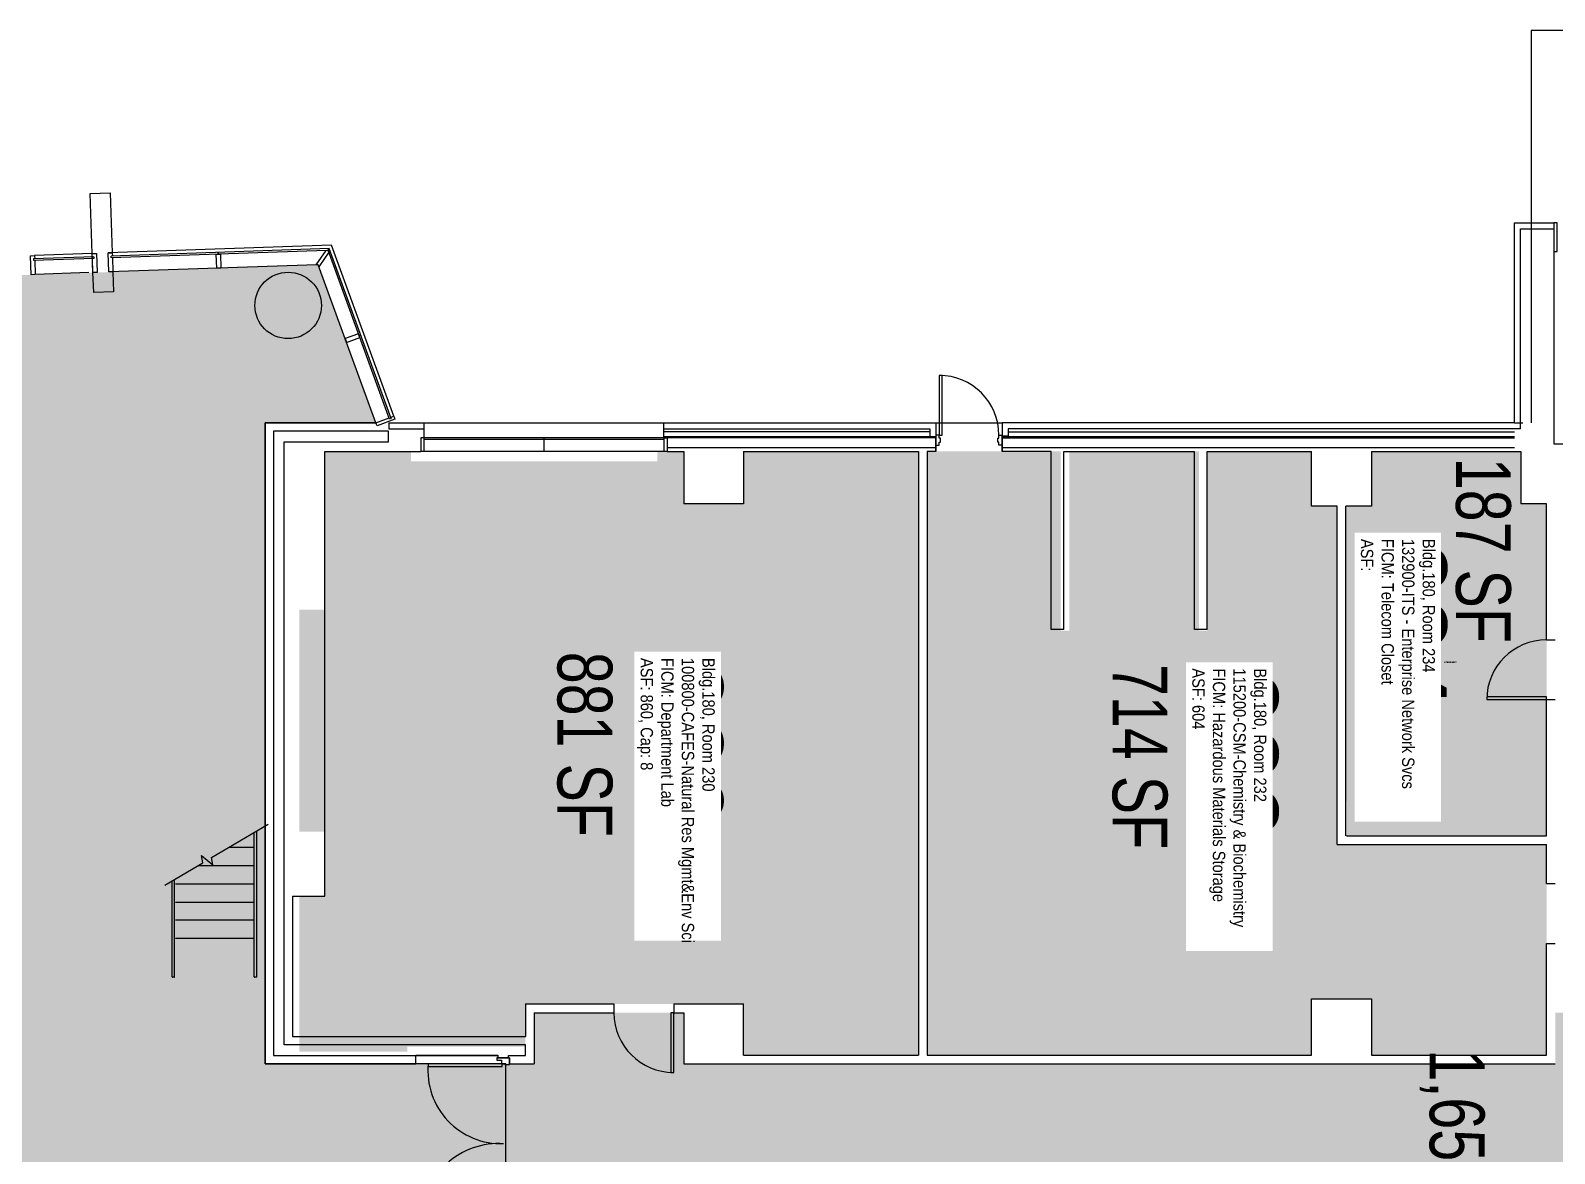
# Model space of a CAD drawing. Header units: inches. Extents: x 69211883 to 69217631, y 27675792 to 27679139.
# Drawn here: x 69215174 to 69216091, y 27678257 to 27678933 of the extents above; entities that cross this region are included whole.
import ezdxf
from ezdxf.enums import TextEntityAlignment as Align

# ---------------------------------------------------------------- set-up
doc = ezdxf.new("R2010")
doc.units = ezdxf.units.IN
doc.header["$LTSCALE"] = 0.25
doc.header["$MEASUREMENT"] = 0
doc.layers.get('0').update_dxf_attribs({"linetype": 'CONTINUOUS'})
for name, color, linetype in [('A-DOOR', 2, 'CONTINUOUS'), ('A-FLOR', 3, 'CONTINUOUS'), ('A-GLAZ', 1, 'CONTINUOUS'), ('A-IDEN-RNUM', 7, 'CONTINUOUS'), ('A-IDEN-SNUM', 4, 'CONTINUOUS'), ('A-IDEN-VNUM', 4, 'CONTINUOUS'), ('A-WALL', 5, 'CONTINUOUS'), ('AREA-TEXT', 3, 'CONTINUOUS'), ('Rooms-Category-Color', 7, 'CONTINUOUS'), ('Rooms-College-Color', 7, 'CONTINUOUS'), ('Rooms-Department-Color', 7, 'CONTINUOUS'), ('Rooms-Division-Color', 7, 'CONTINUOUS'), ('Rooms-Information', 7, 'CONTINUOUS')]:
    doc.layers.add(name, color=color, linetype=linetype)
doc.styles.add('CP_AREA', font='arial.ttf', dxfattribs={"height": 15})
doc.styles.add('CP_ROOMSNUMBER', font='arial.ttf', dxfattribs={"height": 1})
doc.styles.add('CP_ROOMVNUMBER', font='arial.ttf', dxfattribs={"width": 0.85, "height": 0.075})

# ---------------------------------------------------------------- blocks, each defined once
blk = doc.blocks.new('Z08D36')
at = {"linetype": 'Continuous', "lineweight": -3}
blk.add_lwpolyline([(-18, 0), (-16.25, 0), (-16.25, 36), (-18, 36)], close=True, dxfattribs=at)
blk.add_arc((-18, 0), 36, 0, 90)

msp = doc.modelspace()

# ---------------------------------------------------------------- hatches: boundary and pattern name
at = {"layer": 'Rooms-Category-Color', "true_color": 0xadadad}
for points in [[(69214987.85, 27678779.43), (69215347.22, 27678791.98), (69215381.87, 27678696.92), (69215315.18, 27678696.88), (69215315.18, 27678311.01), (69215460.06, 27678311.01), (69215460.06, 27678215.01), (69215305.22, 27678215.01), (69215305.22, 27678170.51), (69215336.69, 27678170.51), (69215336.69, 27677983.26), (69215305.22, 27677983.26), (69215305.22, 27677297.85), (69214945.8, 27677285.32), (69214909.74, 27677384.39), (69215095.56, 27677452.02), (69214860.08, 27678099.01), (69214987.85, 27678145.51)], [(69215981.18, 27678679.63), (69216071.18, 27678679.63), (69216071.18, 27678648.13), (69216086.56, 27678648.13), (69216086.56, 27678448.26), (69215966.19, 27678448.26), (69215965.81, 27678646.63), (69215981.18, 27678646.63)], [(69217598.56, 27678311.01), (69217407.56, 27678311.01), (69217407.56, 27678341.76), (69217288.81, 27678341.76), (69217288.81, 27678311.01), (69216194.18, 27678311.01), (69216194.18, 27678341.76), (69216091.81, 27678341.76), (69216091.81, 27678311.01), (69215567.18, 27678311.01), (69215567.18, 27678341.76), (69215477.18, 27678341.76), (69215477.18, 27678311.01), (69215460.06, 27678311.01), (69215460.06, 27678215.01), (69215603.19, 27678215.01), (69215603.19, 27678184.26), (69215693.18, 27678184.26), (69215693.18, 27678215.01), (69215983.18, 27678215.01), (69215983.18, 27678184.26), (69216086.56, 27678184.26), (69216086.56, 27678215.01), (69216217.81, 27678215.01), (69216217.81, 27678184.26), (69216323.18, 27678184.26), (69216323.18, 27678215.01), (69216613.19, 27678215.01), (69216613.18, 27678184.26), (69216701.18, 27678184.26), (69216701.18, 27678215.01), (69216737.18, 27678215.01), (69216737.18, 27678184.26), (69216827.18, 27678184.26), (69216827.18, 27678215.01), (69217115.18, 27678215.01), (69217115.18, 27678184.26), (69217327.82, 27678184.26), (69217327.82, 27678215.01), (69217495.18, 27678215.01), (69217495.18, 27678184.26), (69217571.18, 27678184.26), (69217571.18, 27678215.01), (69217598.56, 27678215.01)]]:
    msp.add_hatch(color=253, dxfattribs=at).paths.add_polyline_path(points)
at = {"layer": 'Rooms-Category-Color', "true_color": 0xe3f498}
msp.add_hatch(color=61, dxfattribs=at).paths.add_polyline_path([(69215351.18, 27678584.37), (69215335.81, 27678584.37), (69215335.81, 27678450.81), (69215351.19, 27678450.81), (69215351.19, 27678411.81), (69215335.81, 27678411.81), (69215335.81, 27678318.26), (69215400.77, 27678318.26), (69215400.77, 27678321.38), (69215471.94, 27678321.38), (69215471.93, 27678347.01), (69215603.19, 27678347.01), (69215603.19, 27678316.26), (69215708.56, 27678316.26), (69215708.55, 27678679.76), (69215603.18, 27678679.76), (69215603.18, 27678648.13), (69215567.18, 27678648.13), (69215567.18, 27678679.63), (69215551.37, 27678679.63), (69215551.37, 27678673.66), (69215403, 27678673.66), (69215403, 27678679.63), (69215351.18, 27678679.63), (69215351.19, 27678584.37)])
at = {"layer": 'Rooms-Category-Color', "true_color": 0xe3c5e1}
msp.add_hatch(color=254, dxfattribs=at).paths.add_polyline_path([(69215960.56, 27678646.63), (69215945.18, 27678646.63), (69215945.18, 27678679.76), (69215882.56, 27678679.76), (69215882.56, 27678571.76), (69215877.31, 27678571.76), (69215877.31, 27678679.76), (69215799.31, 27678679.76), (69215799.31, 27678571.76), (69215794.06, 27678571.76), (69215794.06, 27678679.76), (69215713.81, 27678679.76), (69215713.81, 27678316.26), (69215945.18, 27678316.26), (69215945.18, 27678350.01), (69215981.18, 27678350.01), (69215981.18, 27678316.26), (69216086.56, 27678316.26), (69216086.56, 27678443.01), (69215960.56, 27678443.01)])
at = {"layer": 'Rooms-College-Color', "true_color": 0xadadad}
for points in [[(69214987.85, 27678779.43), (69215347.22, 27678791.98), (69215381.87, 27678696.92), (69215315.18, 27678696.88), (69215315.18, 27678311.01), (69215460.06, 27678311.01), (69215460.06, 27678215.01), (69215305.22, 27678215.01), (69215305.22, 27678170.51), (69215336.69, 27678170.51), (69215336.69, 27677983.26), (69215305.22, 27677983.26), (69215305.22, 27677297.85), (69214945.8, 27677285.32), (69214909.74, 27677384.39), (69215095.56, 27677452.02), (69214860.08, 27678099.01), (69214987.85, 27678145.51)], [(69215981.18, 27678679.63), (69216071.18, 27678679.63), (69216071.18, 27678648.13), (69216086.56, 27678648.13), (69216086.56, 27678448.26), (69215966.19, 27678448.26), (69215965.81, 27678646.63), (69215981.18, 27678646.63)], [(69217598.56, 27678311.01), (69217407.56, 27678311.01), (69217407.56, 27678341.76), (69217288.81, 27678341.76), (69217288.81, 27678311.01), (69216194.18, 27678311.01), (69216194.18, 27678341.76), (69216091.81, 27678341.76), (69216091.81, 27678311.01), (69215567.18, 27678311.01), (69215567.18, 27678341.76), (69215477.18, 27678341.76), (69215477.18, 27678311.01), (69215460.06, 27678311.01), (69215460.06, 27678215.01), (69215603.19, 27678215.01), (69215603.19, 27678184.26), (69215693.18, 27678184.26), (69215693.18, 27678215.01), (69215983.18, 27678215.01), (69215983.18, 27678184.26), (69216086.56, 27678184.26), (69216086.56, 27678215.01), (69216217.81, 27678215.01), (69216217.81, 27678184.26), (69216323.18, 27678184.26), (69216323.18, 27678215.01), (69216613.19, 27678215.01), (69216613.18, 27678184.26), (69216701.18, 27678184.26), (69216701.18, 27678215.01), (69216737.18, 27678215.01), (69216737.18, 27678184.26), (69216827.18, 27678184.26), (69216827.18, 27678215.01), (69217115.18, 27678215.01), (69217115.18, 27678184.26), (69217327.82, 27678184.26), (69217327.82, 27678215.01), (69217495.18, 27678215.01), (69217495.18, 27678184.26), (69217571.18, 27678184.26), (69217571.18, 27678215.01), (69217598.56, 27678215.01)]]:
    msp.add_hatch(color=253, dxfattribs=at).paths.add_polyline_path(points)
at = {"layer": 'Rooms-College-Color', "true_color": 0xe3c5e1}
msp.add_hatch(color=254, dxfattribs=at).paths.add_polyline_path([(69215351.18, 27678584.37), (69215335.81, 27678584.37), (69215335.81, 27678450.81), (69215351.19, 27678450.81), (69215351.19, 27678411.81), (69215335.81, 27678411.81), (69215335.81, 27678318.26), (69215400.77, 27678318.26), (69215400.77, 27678321.38), (69215471.94, 27678321.38), (69215471.93, 27678347.01), (69215603.19, 27678347.01), (69215603.19, 27678316.26), (69215708.56, 27678316.26), (69215708.55, 27678679.76), (69215603.18, 27678679.76), (69215603.18, 27678648.13), (69215567.18, 27678648.13), (69215567.18, 27678679.63), (69215551.37, 27678679.63), (69215551.37, 27678673.66), (69215403, 27678673.66), (69215403, 27678679.63), (69215351.18, 27678679.63), (69215351.19, 27678584.37)])
at = {"layer": 'Rooms-College-Color', "true_color": 0xffe090}
msp.add_hatch(color=41, dxfattribs=at).paths.add_polyline_path([(69215960.56, 27678646.63), (69215945.18, 27678646.63), (69215945.18, 27678679.76), (69215882.56, 27678679.76), (69215882.56, 27678571.76), (69215877.31, 27678571.76), (69215877.31, 27678679.76), (69215799.31, 27678679.76), (69215799.31, 27678571.76), (69215794.06, 27678571.76), (69215794.06, 27678679.76), (69215713.81, 27678679.76), (69215713.81, 27678316.26), (69215945.18, 27678316.26), (69215945.18, 27678350.01), (69215981.18, 27678350.01), (69215981.18, 27678316.26), (69216086.56, 27678316.26), (69216086.56, 27678443.01), (69215960.56, 27678443.01)])
at = {"layer": 'Rooms-Department-Color', "true_color": 0xacacac}
for points in [[(69214987.85, 27678779.43), (69215347.22, 27678791.98), (69215381.87, 27678696.92), (69215315.18, 27678696.88), (69215315.18, 27678311.01), (69215460.06, 27678311.01), (69215460.06, 27678215.01), (69215305.22, 27678215.01), (69215305.22, 27678170.51), (69215336.69, 27678170.51), (69215336.69, 27677983.26), (69215305.22, 27677983.26), (69215305.22, 27677297.85), (69214945.8, 27677285.32), (69214909.74, 27677384.39), (69215095.56, 27677452.02), (69214860.08, 27678099.01), (69214987.85, 27678145.51)], [(69215981.18, 27678679.63), (69216071.18, 27678679.63), (69216071.18, 27678648.13), (69216086.56, 27678648.13), (69216086.56, 27678448.26), (69215966.19, 27678448.26), (69215965.81, 27678646.63), (69215981.18, 27678646.63)], [(69217598.56, 27678311.01), (69217407.56, 27678311.01), (69217407.56, 27678341.76), (69217288.81, 27678341.76), (69217288.81, 27678311.01), (69216194.18, 27678311.01), (69216194.18, 27678341.76), (69216091.81, 27678341.76), (69216091.81, 27678311.01), (69215567.18, 27678311.01), (69215567.18, 27678341.76), (69215477.18, 27678341.76), (69215477.18, 27678311.01), (69215460.06, 27678311.01), (69215460.06, 27678215.01), (69215603.19, 27678215.01), (69215603.19, 27678184.26), (69215693.18, 27678184.26), (69215693.18, 27678215.01), (69215983.18, 27678215.01), (69215983.18, 27678184.26), (69216086.56, 27678184.26), (69216086.56, 27678215.01), (69216217.81, 27678215.01), (69216217.81, 27678184.26), (69216323.18, 27678184.26), (69216323.18, 27678215.01), (69216613.19, 27678215.01), (69216613.18, 27678184.26), (69216701.18, 27678184.26), (69216701.18, 27678215.01), (69216737.18, 27678215.01), (69216737.18, 27678184.26), (69216827.18, 27678184.26), (69216827.18, 27678215.01), (69217115.18, 27678215.01), (69217115.18, 27678184.26), (69217327.82, 27678184.26), (69217327.82, 27678215.01), (69217495.18, 27678215.01), (69217495.18, 27678184.26), (69217571.18, 27678184.26), (69217571.18, 27678215.01), (69217598.56, 27678215.01)]]:
    msp.add_hatch(color=253, dxfattribs=at).paths.add_polyline_path(points)
at = {"layer": 'Rooms-Department-Color', "true_color": 0xe3c5e1}
msp.add_hatch(color=254, dxfattribs=at).paths.add_polyline_path([(69215351.18, 27678584.37), (69215335.81, 27678584.37), (69215335.81, 27678450.81), (69215351.19, 27678450.81), (69215351.19, 27678411.81), (69215335.81, 27678411.81), (69215335.81, 27678318.26), (69215400.77, 27678318.26), (69215400.77, 27678321.38), (69215471.94, 27678321.38), (69215471.93, 27678347.01), (69215603.19, 27678347.01), (69215603.19, 27678316.26), (69215708.56, 27678316.26), (69215708.55, 27678679.76), (69215603.18, 27678679.76), (69215603.18, 27678648.13), (69215567.18, 27678648.13), (69215567.18, 27678679.63), (69215551.37, 27678679.63), (69215551.37, 27678673.66), (69215403, 27678673.66), (69215403, 27678679.63), (69215351.18, 27678679.63), (69215351.19, 27678584.37)])
at = {"layer": 'Rooms-Department-Color', "true_color": 0xffe090}
msp.add_hatch(color=41, dxfattribs=at).paths.add_polyline_path([(69215960.56, 27678646.63), (69215945.18, 27678646.63), (69215945.18, 27678679.76), (69215882.56, 27678679.76), (69215882.56, 27678571.76), (69215877.31, 27678571.76), (69215877.31, 27678679.76), (69215799.31, 27678679.76), (69215799.31, 27678571.76), (69215794.06, 27678571.76), (69215794.06, 27678679.76), (69215713.81, 27678679.76), (69215713.81, 27678316.26), (69215945.18, 27678316.26), (69215945.18, 27678350.01), (69215981.18, 27678350.01), (69215981.18, 27678316.26), (69216086.56, 27678316.26), (69216086.56, 27678443.01), (69215960.56, 27678443.01)])
at = {"layer": 'Rooms-Division-Color', "true_color": 0xadadad}
for points in [[(69214987.85, 27678779.43), (69215347.22, 27678791.98), (69215381.87, 27678696.92), (69215315.18, 27678696.88), (69215315.18, 27678311.01), (69215460.06, 27678311.01), (69215460.06, 27678215.01), (69215305.22, 27678215.01), (69215305.22, 27678170.51), (69215336.69, 27678170.51), (69215336.69, 27677983.26), (69215305.22, 27677983.26), (69215305.22, 27677297.85), (69214945.8, 27677285.32), (69214909.74, 27677384.39), (69215095.56, 27677452.02), (69214860.08, 27678099.01), (69214987.85, 27678145.51)], [(69215981.18, 27678679.63), (69216071.18, 27678679.63), (69216071.18, 27678648.13), (69216086.56, 27678648.13), (69216086.56, 27678448.26), (69215966.19, 27678448.26), (69215965.81, 27678646.63), (69215981.18, 27678646.63)], [(69217598.56, 27678311.01), (69217407.56, 27678311.01), (69217407.56, 27678341.76), (69217288.81, 27678341.76), (69217288.81, 27678311.01), (69216194.18, 27678311.01), (69216194.18, 27678341.76), (69216091.81, 27678341.76), (69216091.81, 27678311.01), (69215567.18, 27678311.01), (69215567.18, 27678341.76), (69215477.18, 27678341.76), (69215477.18, 27678311.01), (69215460.06, 27678311.01), (69215460.06, 27678215.01), (69215603.19, 27678215.01), (69215603.19, 27678184.26), (69215693.18, 27678184.26), (69215693.18, 27678215.01), (69215983.18, 27678215.01), (69215983.18, 27678184.26), (69216086.56, 27678184.26), (69216086.56, 27678215.01), (69216217.81, 27678215.01), (69216217.81, 27678184.26), (69216323.18, 27678184.26), (69216323.18, 27678215.01), (69216613.19, 27678215.01), (69216613.18, 27678184.26), (69216701.18, 27678184.26), (69216701.18, 27678215.01), (69216737.18, 27678215.01), (69216737.18, 27678184.26), (69216827.18, 27678184.26), (69216827.18, 27678215.01), (69217115.18, 27678215.01), (69217115.18, 27678184.26), (69217327.82, 27678184.26), (69217327.82, 27678215.01), (69217495.18, 27678215.01), (69217495.18, 27678184.26), (69217571.18, 27678184.26), (69217571.18, 27678215.01), (69217598.56, 27678215.01)]]:
    msp.add_hatch(color=253, dxfattribs=at).paths.add_polyline_path(points)
at = {"layer": 'Rooms-Division-Color', "true_color": 0xe3c5e1}
msp.add_hatch(color=254, dxfattribs=at).paths.add_polyline_path([(69215351.18, 27678584.37), (69215335.81, 27678584.37), (69215335.81, 27678450.81), (69215351.19, 27678450.81), (69215351.19, 27678411.81), (69215335.81, 27678411.81), (69215335.81, 27678318.26), (69215400.77, 27678318.26), (69215400.77, 27678321.38), (69215471.94, 27678321.38), (69215471.93, 27678347.01), (69215603.19, 27678347.01), (69215603.19, 27678316.26), (69215708.56, 27678316.26), (69215708.55, 27678679.76), (69215603.18, 27678679.76), (69215603.18, 27678648.13), (69215567.18, 27678648.13), (69215567.18, 27678679.63), (69215551.37, 27678679.63), (69215551.37, 27678673.66), (69215403, 27678673.66), (69215403, 27678679.63), (69215351.18, 27678679.63), (69215351.19, 27678584.37)])
at = {"layer": 'Rooms-Division-Color', "true_color": 0xffe090}
msp.add_hatch(color=41, dxfattribs=at).paths.add_polyline_path([(69215960.56, 27678646.63), (69215945.18, 27678646.63), (69215945.18, 27678679.76), (69215882.56, 27678679.76), (69215882.56, 27678571.76), (69215877.31, 27678571.76), (69215877.31, 27678679.76), (69215799.31, 27678679.76), (69215799.31, 27678571.76), (69215794.06, 27678571.76), (69215794.06, 27678679.76), (69215713.81, 27678679.76), (69215713.81, 27678316.26), (69215945.18, 27678316.26), (69215945.18, 27678350.01), (69215981.18, 27678350.01), (69215981.18, 27678316.26), (69216086.56, 27678316.26), (69216086.56, 27678443.01), (69215960.56, 27678443.01)])

# ---------------------------------------------------------------- linework, layer by layer
at = {"layer": 'A-DOOR'}
for points in [[(69216090.93, 27678800.06), (69216092.93, 27678800.06), (69216092.93, 27678817.18), (69216090.93, 27678817.18)], [(69215718.93, 27678683.45), (69215720.93, 27678683.45), (69215720.93, 27678685.2), (69215721.68, 27678685.2), (69215721.68, 27678687.63), (69215720.93, 27678687.63), (69215720.93, 27678689.38), (69215718.93, 27678689.38)], [(69215758.93, 27678683.45), (69215756.93, 27678683.45), (69215756.93, 27678685.2), (69215756.18, 27678685.2), (69215756.18, 27678687.63), (69215756.93, 27678687.63), (69215756.93, 27678689.38), (69215758.93, 27678689.38)], [(69215413.37, 27678309.32), (69215457.87, 27678309.32), (69215457.87, 27678311.07), (69215413.37, 27678311.07)]]:
    msp.add_lwpolyline(points, close=True, dxfattribs=at)
msp.add_lwpolyline([(69215459.53, 27678310.51), (69215462.37, 27678310.51), (69215462.37, 27678314.51), (69215454.75, 27678314.51), (69215454.75, 27678313.14), (69215457.59, 27678313.14), (69215457.59, 27678311.07), (69215459.53, 27678311.07), (69215459.53, 27678310.51)], dxfattribs=at)
for centre, radius, start, end in [((69215457.11, 27678306.9), 43.93, 174.63673, 272.21885), ((69215455.85, 27678216.72), 46.29, 89.1213, 182.12176)]:
    msp.add_arc(centre, radius, start, end, dxfattribs=at)
at = {"layer": 'A-FLOR'}
for p, q in [((69215308.69, 27678363.39, 0), (69215308.69, 27678450.34, 0)), ((69215310.19, 27678363.39, 0), (69215310.19, 27678451.23, 0)), ((69215293.52, 27678441.39), (69215308.19, 27678441.39)), ((69215274.89, 27678430.39), (69215308.19, 27678430.39)), ((69215259.19, 27678363.39), (69215259.19, 27678421.11)), ((69215260.69, 27678363.39), (69215260.69, 27678422)), ((69215261.19, 27678419.39), (69215308.19, 27678419.39)), ((69215261.19, 27678408.39), (69215308.19, 27678408.39)), ((69215308.19, 27678397.39), (69215261.19, 27678397.39)), ((69215308.19, 27678386.39), (69215261.19, 27678386.39)), ((69215260.44, 27678363.14), (69215259.44, 27678363.14)), ((69215309.94, 27678363.14, 0), (69215308.94, 27678363.14, 0))]:
    msp.add_line(p, q, dxfattribs=at)
for points in [[(69217613.07, 27678814.57), (69217613.03, 27678933.01), (69216896.22, 27678933.01), (69216896.22, 27678696.88), (69216794.03, 27678696.88), (69216794.03, 27678933.01), (69216077.22, 27678933.01), (69216077.22, 27678696.88)], [(69215282.98, 27678435.16), (69215317.05, 27678455.28)], [(69215254.83, 27678418.54), (69215277.72, 27678432.06), (69215276.91, 27678436.37), (69215283.69, 27678430.79), (69215282.88, 27678435.11), (69215282.98, 27678435.16)]]:
    msp.add_lwpolyline(points, dxfattribs=at)
for centre, start, end in [((69215259.44, 27678363.39, 0), 180.0003, 270), ((69215260.44, 27678363.39, 0), 270, 0.0003), ((69215308.94, 27678363.39, 0), 180, 270), ((69215309.94, 27678363.39, 0), 270, 0)]:
    msp.add_arc(centre, 0.25, start, end, dxfattribs=at)
at = {"layer": 'A-GLAZ'}
for p, q in [((69215355.22, 27678803.77), (69215220.71, 27678799.14)), ((69215353.84, 27678801.72), (69215222.53, 27678797.21)), ((69215352.18, 27678800.66), (69215222.56, 27678796.21)), ((69215390.12, 27678699.11), (69215353.14, 27678800.7)), ((69215391.06, 27678699.45), (69215353.84, 27678801.72)), ((69215392.68, 27678700.85), (69215355.22, 27678803.77)), ((69215212.03, 27678796.77), (69215175.77, 27678795.5)), ((69215175.77, 27678795.5), (69215175.8, 27678794.5)), ((69215212.07, 27678795.77), (69215175.8, 27678794.5)), ((69215211.21, 27678798.74), (69215176.48, 27678797.53)), ((69215212.03, 27678796.77), (69215212.07, 27678795.77)), ((69215346.26, 27678791.95), (69215221.11, 27678787.65)), ((69215222.56, 27678796.21), (69215222.53, 27678797.21)), ((69215381.87, 27678696.92), (69215347.22, 27678791.98)), ((69215209.11, 27678787.23), (69215176.89, 27678786.04)), ((69215391.06, 27678699.45), (69215390.12, 27678699.11)), ((69215410.93, 27678696.89), (69215555.31, 27678696.88)), ((69215718.93, 27678696.88), (69215758.93, 27678696.88)), ((69216067.18, 27678696.88), (69216072.34, 27678696.88)), ((69215410.93, 27678679.64), (69215410.93, 27678687.76)), ((69215555.31, 27678687.76), (69215410.93, 27678687.76)), ((69215555.31, 27678686.76), (69215410.93, 27678686.76)), ((69215483.12, 27678679.64), (69215483.12, 27678687.76)), ((69215555.31, 27678687.76), (69215555.31, 27678679.63)), ((69215557.31, 27678679.63), (69215408.93, 27678679.64))]:
    msp.add_line(p, q, dxfattribs=at)
for points in [[(69215345.98, 27678791.94), (69215351.89, 27678800.65), (69215353.14, 27678800.7), (69215353.84, 27678801.72), (69215353.14, 27678800.7), (69215353.56, 27678799.55), (69215347.64, 27678790.83), (69215347.22, 27678791.98)], [(69215214.11, 27678787.34), (69215211.61, 27678787.25), (69215211.21, 27678798.74), (69215213.71, 27678798.83)], [(69215286.07, 27678789.85), (69215285.77, 27678798.34), (69215287.02, 27678798.39), (69215286.99, 27678799.39), (69215287.02, 27678798.39), (69215288.27, 27678798.43), (69215288.57, 27678789.94)], [(69215364.27, 27678745.21), (69215372.28, 27678748.15), (69215371.85, 27678749.3), (69215372.79, 27678749.64), (69215371.85, 27678749.3), (69215371.42, 27678750.47), (69215363.41, 27678747.56)]]:
    msp.add_lwpolyline(points, close=True, dxfattribs=at)
for points in [[(69215176.59, 27678794.53), (69215176.89, 27678786.04), (69215174.39, 27678785.95), (69215173.99, 27678797.44), (69215176.48, 27678797.53), (69215176.55, 27678795.53)], [(69215211.32, 27678795.74), (69215211.21, 27678798.74), (69215213.71, 27678798.83), (69215214.11, 27678787.34), (69215211.61, 27678787.25), (69215211.32, 27678795.74)], [(69215223.31, 27678796.23), (69215223.61, 27678787.74), (69215221.11, 27678787.65), (69215220.71, 27678799.14), (69215223.2, 27678799.23), (69215223.27, 27678797.23)], [(69215286.07, 27678789.85), (69215285.77, 27678798.34)], [(69215390.8, 27678700.15), (69215392.68, 27678700.84), (69215393.37, 27678698.96), (69215382.6, 27678695.04), (69215381.87, 27678696.92), (69215389.86, 27678699.81)], [(69215461.81, 27678314.51), (69215461.81, 27678316.01), (69215471.93, 27678316.01), (69215471.93, 27678322.51), (69215326.68, 27678322.51), (69215326.68, 27678685.38), (69215389.56, 27678685.38), (69215389.56, 27678691.88), (69215320.18, 27678691.88), (69215320.18, 27678316.01), (69215455.31, 27678316.01)], [(69215715.31, 27678691.51), (69215555.31, 27678691.51)], [(69215762.56, 27678691.51), (69216067.18, 27678691.51)], [(69215555.31, 27678688.51), (69215718.93, 27678688.51)], [(69215718.93, 27678687.76), (69215557.31, 27678687.76)], [(69215718.93, 27678681.76), (69215557.31, 27678681.76)], [(69215758.93, 27678688.51), (69216067.18, 27678688.51)], [(69215758.93, 27678687.76), (69216067.18, 27678687.76)], [(69216067.18, 27678681.76), (69215758.93, 27678681.76)]]:
    msp.add_lwpolyline(points, dxfattribs=at)
at = {"layer": 'A-WALL'}
for p, q in [((69216067.18, 27678696.88), (69216067.18, 27678817.18)), ((69216067.18, 27678817.18), (69216090.93, 27678817.18)), ((69216070.81, 27678693.26), (69216070.81, 27678813.56)), ((69216070.81, 27678813.56), (69216090.93, 27678813.56)), ((69216090.93, 27678817.18), (69216090.93, 27678684.13)), ((69215389.75, 27678696.88), (69215410.93, 27678696.89)), ((69215389.75, 27678696.88), (69215389.75, 27678693.26)), ((69215389.75, 27678693.26), (69215410.93, 27678693.26)), ((69215410.93, 27678687.76), (69215410.93, 27678696.89)), ((69215555.31, 27678687.76), (69215555.31, 27678696.88)), ((69215718.93, 27678696.88), (69215718.93, 27678679.63)), ((69215758.93, 27678696.88), (69215758.93, 27678679.63)), ((69215408.93, 27678687.76), (69215408.93, 27678679.64)), ((69215410.93, 27678687.76), (69215408.93, 27678687.76)), ((69215555.31, 27678687.76), (69215557.31, 27678687.76)), ((69215557.31, 27678687.76), (69215557.31, 27678679.63)), ((69215718.93, 27678679.63), (69215718.93, 27678688.88)), ((69216090.93, 27678684.13), (69216107.18, 27678684.13)), ((69215351.18, 27678679.63), (69215408.93, 27678679.64)), ((69215557.31, 27678679.63), (69215567.18, 27678679.63)), ((69215567.18, 27678679.63), (69215567.18, 27678648.13)), ((69215603.18, 27678679.63), (69215603.18, 27678648.13)), ((69215603.18, 27678679.63), (69215708.56, 27678679.63)), ((69215708.56, 27678679.63), (69215708.56, 27678316.26)), ((69215713.81, 27678679.63), (69215713.81, 27678316.26)), ((69215718.93, 27678679.63), (69215713.81, 27678679.63)), ((69215788.43, 27678572.38), (69215788.43, 27678679.64)), ((69215796.06, 27678572.38), (69215796.06, 27678679.64)), ((69215796.06, 27678679.63), (69215874.56, 27678679.64)), ((69215874.56, 27678572.39), (69215874.56, 27678679.64)), ((69215882.18, 27678572.39), (69215882.18, 27678679.64)), ((69215882.18, 27678679.64), (69215945.18, 27678679.63)), ((69215945.18, 27678646.63), (69215945.18, 27678679.63)), ((69215981.18, 27678679.63), (69215981.18, 27678646.63)), ((69215981.18, 27678679.63), (69216071.18, 27678679.63)), ((69216071.18, 27678679.63), (69216071.18, 27678648.13)), ((69215603.18, 27678648.13), (69215567.18, 27678648.13)), ((69215960.56, 27678646.63), (69215945.18, 27678646.63)), ((69215960.56, 27678443.01), (69215960.56, 27678646.63)), ((69215965.81, 27678448.26), (69215965.81, 27678646.63)), ((69215981.18, 27678646.63), (69215965.81, 27678646.63)), ((69216086.56, 27678648.13), (69216071.18, 27678648.13)), ((69216086.56, 27678566.2), (69216086.56, 27678648.13)), ((69215796.06, 27678572.38), (69215788.43, 27678572.38)), ((69215882.18, 27678572.39), (69215874.56, 27678572.39)), ((69216086.56, 27678566.2), (69216091.81, 27678566.2)), ((69216086.56, 27678448.26), (69216086.56, 27678530.2)), ((69216086.56, 27678530.2), (69216091.81, 27678530.2)), ((69215960.56, 27678443.01), (69216086.56, 27678443.01)), ((69215966.19, 27678448.26), (69216086.56, 27678448.26)), ((69216086.56, 27678419.49), (69216086.56, 27678443.01)), ((69216086.56, 27678419.49), (69216091.81, 27678419.49)), ((69216086.56, 27678383.49), (69216091.81, 27678383.49)), ((69216086.56, 27678316.26), (69216086.56, 27678383.49)), ((69215471.93, 27678347.01), (69215525.19, 27678347.01)), ((69215471.93, 27678347.01), (69215471.93, 27678327.51)), ((69215525.19, 27678347.01), (69215525.19, 27678341.76)), ((69215561.19, 27678347.01), (69215561.19, 27678341.76)), ((69215561.19, 27678347.01), (69215603.18, 27678347.01)), ((69215603.18, 27678316.26), (69215603.18, 27678347.01)), ((69215945.18, 27678350.01), (69215981.18, 27678350.01)), ((69215945.18, 27678316.26), (69215945.18, 27678350.01)), ((69215981.18, 27678350.01), (69215981.18, 27678316.26)), ((69215477.18, 27678341.76), (69215525.19, 27678341.76)), ((69215477.18, 27678341.76), (69215477.18, 27678311.01)), ((69215561.19, 27678341.76), (69215567.18, 27678341.76)), ((69215567.18, 27678341.76), (69215567.18, 27678311.01)), ((69215603.18, 27678316.26), (69215708.56, 27678316.26)), ((69215713.81, 27678316.26), (69215945.18, 27678316.26)), ((69215981.18, 27678316.26), (69216086.56, 27678316.26)), ((69215567.18, 27678311.01), (69216091.81, 27678311.01))]:
    msp.add_line(p, q, dxfattribs=at)
for points in [[(69215211.21, 27678798.81), (69215209.96, 27678834.79), (69215221.95, 27678835.21), (69215223.2, 27678799.23)], [(69215223.61, 27678787.74), (69215224.02, 27678775.75), (69215212.03, 27678775.33), (69215211.61, 27678787.32)], [(69215305.47, 27677297.86), (69215305.22, 27677983.26), (69215336.69, 27677983.26), (69215336.69, 27678170.51), (69215305.22, 27678170.51), (69215305.22, 27678215.01), (69215460.06, 27678215.01), (69215460.06, 27678311.01), (69215315.18, 27678311.01), (69215315.18, 27678696.88), (69215381.88, 27678696.88)], [(69215381.88, 27678696.88), (69215315.18, 27678696.88), (69215315.18, 27678311.01), (69215406.02, 27678311.01)], [(69215555.31, 27678696.88), (69215718.93, 27678696.88), (69215718.93, 27678688.88)], [(69215555.31, 27678693.26), (69215715.31, 27678693.26), (69215715.31, 27678688.88)], [(69216067.18, 27678696.88), (69215758.93, 27678696.88), (69215758.93, 27678688.88)], [(69216070.81, 27678693.26), (69215762.56, 27678693.26), (69215762.56, 27678688.88), (69215758.93, 27678688.88)], [(69215788.43, 27678679.63), (69215758.93, 27678679.63), (69215758.93, 27678688.88)], [(69215331.68, 27678411.81), (69215351.18, 27678411.81), (69215351.18, 27678679.63)], [(69215331.68, 27678411.81), (69215331.68, 27678327.51), (69215471.93, 27678327.51)], [(69215406.02, 27678311.01), (69215406.02, 27678316.13), (69215455.31, 27678316.14), (69215455.31, 27678314.51), (69215462.37, 27678314.51), (69215462.37, 27678311.01), (69215477.18, 27678311.01)]]:
    msp.add_lwpolyline(points, dxfattribs=at)
msp.add_circle((69215329.07, 27678767.5), 20, dxfattribs=at)

# ---------------------------------------------------------------- block references
at = {"layer": 'A-DOOR'}
for p, rotation in [((69215738.93, 27678689.38), 4.893190210080068e-05), ((69216086.57, 27678548.2), 90), ((69215543.19, 27678341.76), 180)]:
    msp.add_blockref('Z08D36', p, dxfattribs=dict(at, rotation=rotation))

# ---------------------------------------------------------------- texts
at = {"layer": 'A-IDEN-RNUM', "style": 'CP_ROOMSNUMBER'}
for s, p in [('0234-00', (69216028.67, 27678552.77)), ('0230-00', (69215560.8, 27678501.74)), ('0232-00', (69215895, 27678495.47))]:
    msp.add_text(s, height=1, dxfattribs=at).set_placement(p, align=Align.MIDDLE)
at = {"layer": 'A-IDEN-SNUM', "style": 'CP_ROOMSNUMBER'}
for s, p in [('1800023400', (69216028.67, 27678552.77)), ('1800023000', (69215560.8, 27678501.74)), ('1800023200', (69215895, 27678495.47))]:
    msp.add_text(s, height=1, dxfattribs=at).set_placement(p, align=Align.MIDDLE)
at = {"layer": 'A-IDEN-VNUM', "style": 'CP_ROOMVNUMBER', "width": 0.85}
for s, p in [('234', (69216000.37, 27678575.45)), ('230', (69215564.67, 27678503.8)), ('232', (69215898.87, 27678497.52))]:
    msp.add_text(s, height=52, rotation=270, dxfattribs=at).set_placement(p, align=Align.MIDDLE)
at = {"layer": 'AREA-TEXT', "style": 'CP_AREA', "width": 0.75}
for s, p in [('187 SF', (69216048.55, 27678620.1)), ('881 SF', (69215507.71, 27678503.3)), ('714 SF', (69215841.86, 27678495.92)), ('1,656 SF', (69216032.74, 27678249.49))]:
    msp.add_text(s, height=33, rotation=270, dxfattribs=at).set_placement(p, align=Align.MIDDLE_CENTER)

# ---------------------------------------------------------------- next in the draw order: texts
at = {"layer": 'Rooms-Information', "width": 166.4, "attachment_point": 7, "rotation": 270, "style": 'CP_ROOMVNUMBER', "bg_fill": 3, "box_fill_scale": 1.5, "bg_fill_color": 256, "bg_fill_true_color": 13158600, "bg_fill_transparency": 0}
for s, insert, char_height in [('Bldg.180, Room 234^M^J132900-ITS - Enterprise Network Svcs^M^JFICM: Telecom Closet^M^JASF: ', (69215974.73, 27678626.96), 7.4286), ('Bldg.180, Room 230^M^J100800-CAFES-Natural Res Mgmt&Env Sci^M^JFICM: Department Lab^M^JASF: 860, Cap: 8', (69215539.03, 27678555.31), 7.42857), ('Bldg.180, Room 232^M^J115200-CSM-Chemistry & Biochemistry^M^JFICM: Hazardous Materials Storage^M^JASF: 604', (69215873.23, 27678549.04), 7.42857)]:
    msp.add_mtext(s, dxfattribs=dict(at, insert=insert, char_height=char_height))

doc.saveas('drawing.dxf')
